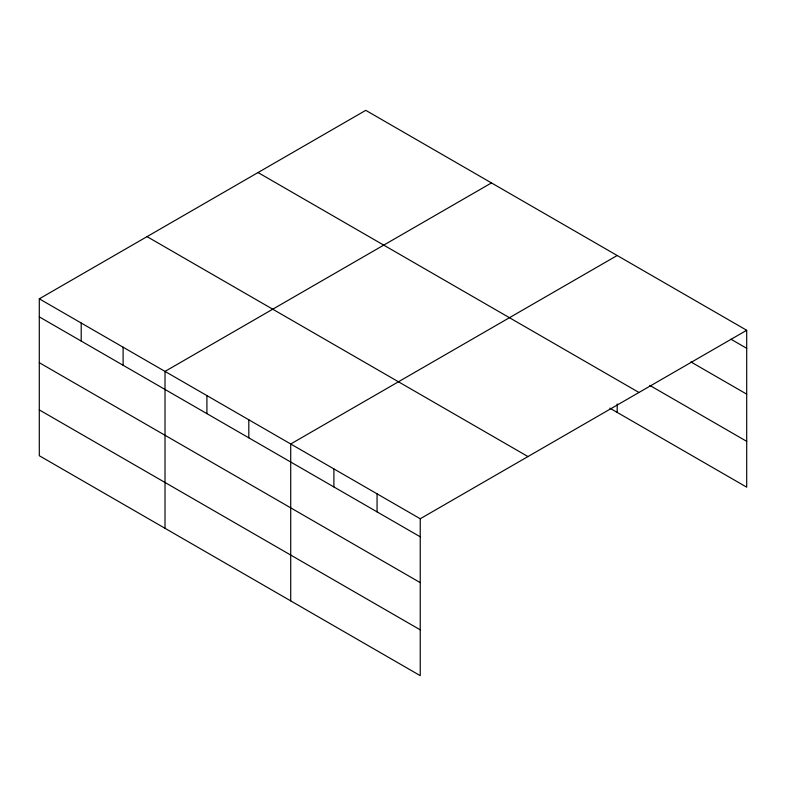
<?xml version="1.0" encoding="UTF-8"?>
<svg xmlns="http://www.w3.org/2000/svg" width="786" height="786" viewBox="0 0 786 786"><rect width="100%" height="100%" fill="white"/><g stroke="black" fill="none" stroke-linecap="round" stroke-linejoin="round"><path stroke-width="1.18" d="M420.235 582.623L420.235 518.76L39.3 298.827L39.3 455.723L420.235 675.655L420.235 582.623L39.3 362.69M609.848 408.16L746.7 487.173L746.7 330.277L365.765 110.345L39.3 298.827M491.476 182.922L165.011 371.405L165.011 528.3M617.187 255.499L290.712 443.982L290.712 600.877M420.235 518.76L746.7 330.277M730.901 339.198L746.7 348.316M690.894 361.924L746.7 394.14M649.826 385.415L746.7 441.349M258.034 172.547L638.969 392.479M147.031 236.625L527.966 456.558M39.3 316.876L420.235 536.799M39.3 409.899L420.235 629.832M617.187 403.955L617.187 412.395M377.064 493.834L377.064 511.873M333.893 468.908L333.893 486.947M248.818 419.793L248.818 437.831M206.915 395.594L206.915 413.642M123.107 347.216L123.107 365.254M81.204 323.017L81.204 341.065"/></g></svg>
